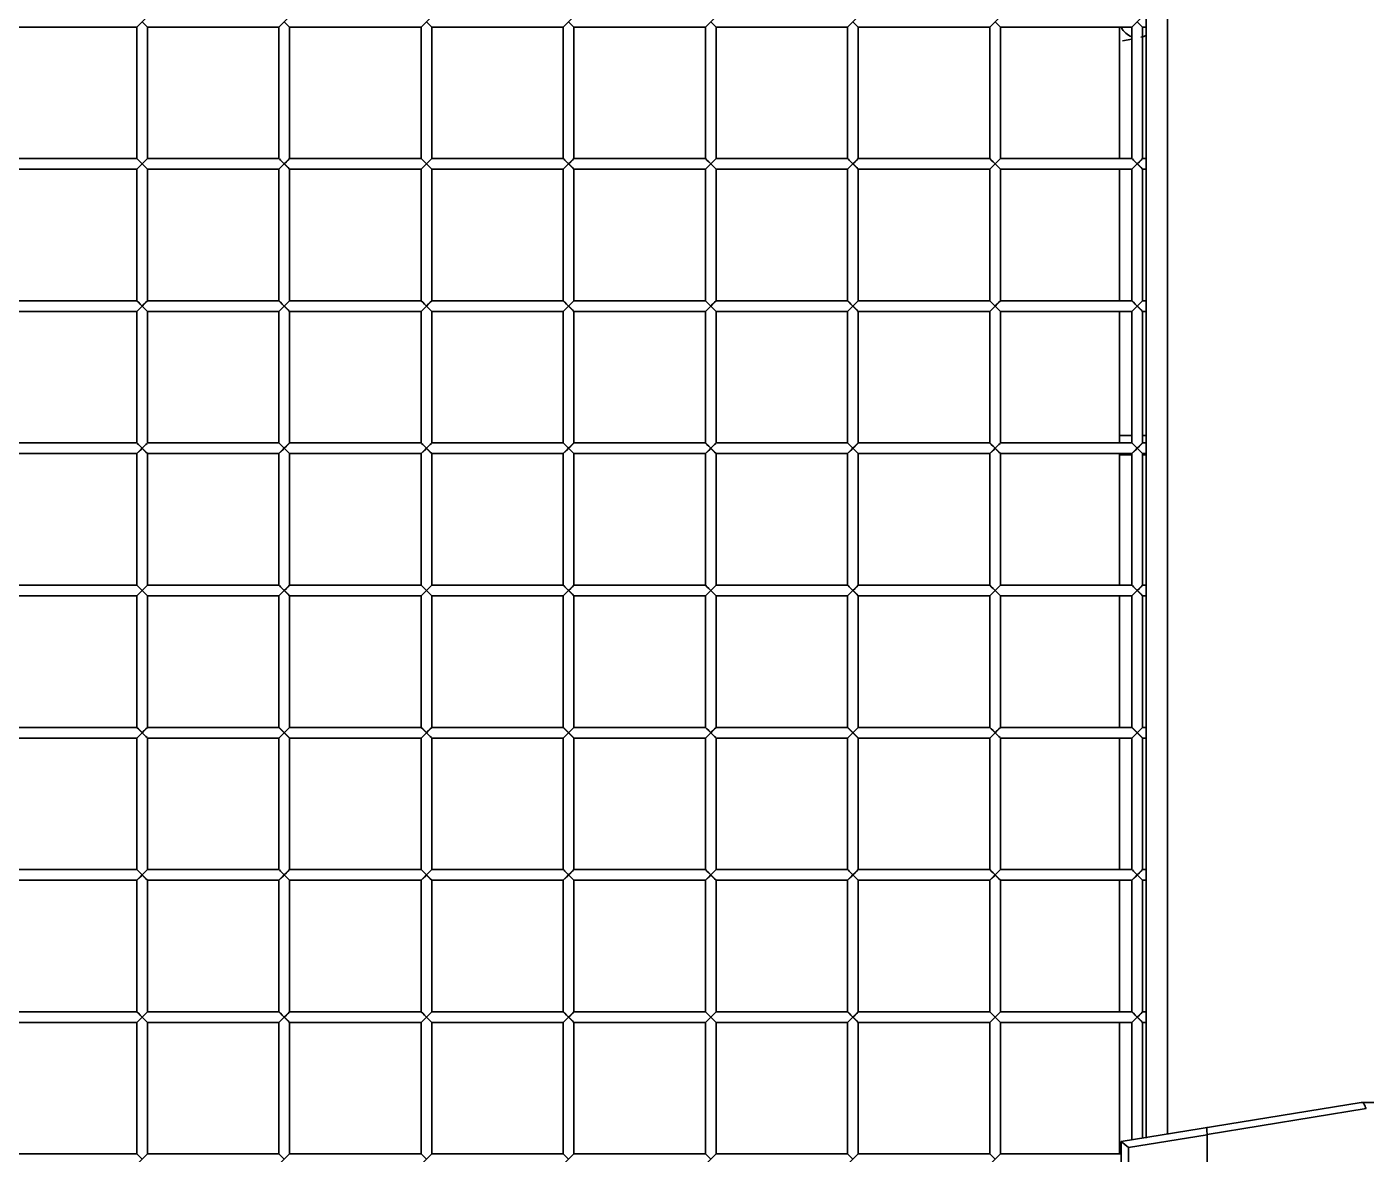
# Model space of a CAD drawing. Header units: millimetres. Extents: x 32496 to 166256, y 3504 to 23939.
# Drawn here: x 44975.2 to 45352.1, y 16835.8 to 17152.9 of the extents above; entities that cross this region are included whole.
import ezdxf

# ---------------------------------------------------------------- set-up
doc = ezdxf.new("R2010")
doc.units = ezdxf.units.MM
doc.layers.get('0').update_dxf_attribs({"lineweight": 35})

msp = doc.modelspace()

# ---------------------------------------------------------------- linework, layer by layer
at = {"linetype": 'Continuous'}
for p, q in [((45296.14, 16841.467), (45296.14, 17484.23)), ((45290.14, 17465.849), (45290.14, 16840.326)), ((45006.14, 17152.849), (45009.14, 17155.849)), ((45046.14, 17152.849), (45049.14, 17155.849)), ((45086.14, 17152.849), (45089.14, 17155.849)), ((45126.14, 17152.849), (45129.14, 17155.849)), ((45166.14, 17152.849), (45169.14, 17155.849)), ((45206.14, 17152.849), (45209.14, 17155.849)), ((45246.14, 17152.849), (45249.14, 17155.849)), ((45286.14, 17152.849), (45289.14, 17155.849)), ((44969.14, 17152.849), (45006.14, 17152.849)), ((45006.14, 17152.849), (45006.14, 17115.849)), ((45009.14, 17152.849), (45007.64, 17154.349)), ((45009.14, 17152.849), (45009.14, 17115.849)), ((45009.14, 17152.849), (45046.14, 17152.849)), ((45046.14, 17152.849), (45046.14, 17115.849)), ((45049.14, 17152.849), (45047.64, 17154.349)), ((45049.14, 17152.849), (45049.14, 17115.849)), ((45049.14, 17152.849), (45086.14, 17152.849)), ((45086.14, 17152.849), (45086.14, 17115.849)), ((45089.14, 17152.849), (45087.64, 17154.349)), ((45089.14, 17152.849), (45089.14, 17115.849)), ((45089.14, 17152.849), (45126.14, 17152.849)), ((45126.14, 17152.849), (45126.14, 17115.849)), ((45129.14, 17152.849), (45127.64, 17154.349)), ((45129.14, 17152.849), (45129.14, 17115.849)), ((45129.14, 17152.849), (45166.14, 17152.849)), ((45166.14, 17152.849), (45166.14, 17115.849)), ((45169.14, 17152.849), (45167.64, 17154.349)), ((45169.14, 17152.849), (45169.14, 17115.849)), ((45169.14, 17152.849), (45206.14, 17152.849)), ((45206.14, 17152.849), (45206.14, 17115.849)), ((45209.14, 17152.849), (45207.64, 17154.349)), ((45209.14, 17152.849), (45209.14, 17115.849)), ((45209.14, 17152.849), (45246.14, 17152.849)), ((45246.14, 17152.849), (45246.14, 17115.849)), ((45249.14, 17152.849), (45247.64, 17154.349)), ((45249.14, 17152.849), (45249.14, 17115.849)), ((45249.14, 17152.849), (45286.14, 17152.849)), ((45282.64, 17115.849), (45282.64, 17152.849)), ((45286.14, 17152.849), (45286.14, 17115.849)), ((45289.14, 17152.849), (45287.64, 17154.349)), ((45289.14, 17152.849), (45289.14, 17115.849)), ((45289.14, 17152.849), (45290.14, 17152.849)), ((45283.497, 17148.961), (45286.14, 17149.474)), ((44969.14, 17115.849), (45006.14, 17115.849)), ((45006.14, 17112.849), (45009.14, 17115.849)), ((45006.14, 17115.849), (45007.64, 17114.349)), ((45009.14, 17112.849), (45007.64, 17114.349)), ((45009.14, 17115.849), (45046.14, 17115.849)), ((45046.14, 17112.849), (45049.14, 17115.849)), ((45046.14, 17115.849), (45047.64, 17114.349)), ((45049.14, 17112.849), (45047.64, 17114.349)), ((45049.14, 17115.849), (45086.14, 17115.849)), ((45086.14, 17112.849), (45089.14, 17115.849)), ((45086.14, 17115.849), (45087.64, 17114.349)), ((45089.14, 17112.849), (45087.64, 17114.349)), ((45089.14, 17115.849), (45126.14, 17115.849)), ((45126.14, 17112.849), (45129.14, 17115.849)), ((45126.14, 17115.849), (45127.64, 17114.349)), ((45129.14, 17112.849), (45127.64, 17114.349)), ((45129.14, 17115.849), (45166.14, 17115.849)), ((45166.14, 17112.849), (45169.14, 17115.849)), ((45166.14, 17115.849), (45167.64, 17114.349)), ((45169.14, 17112.849), (45167.64, 17114.349)), ((45169.14, 17115.849), (45206.14, 17115.849)), ((45206.14, 17112.849), (45209.14, 17115.849)), ((45206.14, 17115.849), (45207.64, 17114.349)), ((45209.14, 17112.849), (45207.64, 17114.349)), ((45209.14, 17115.849), (45246.14, 17115.849)), ((45246.14, 17112.849), (45249.14, 17115.849)), ((45246.14, 17115.849), (45247.64, 17114.349)), ((45249.14, 17112.849), (45247.64, 17114.349)), ((45249.14, 17115.849), (45286.14, 17115.849)), ((45286.14, 17112.849), (45289.14, 17115.849)), ((45286.14, 17115.849), (45287.64, 17114.349)), ((45289.14, 17112.849), (45287.64, 17114.349)), ((45289.14, 17115.849), (45290.14, 17115.849)), ((44969.14, 17112.849), (45006.14, 17112.849)), ((45006.14, 17112.849), (45006.14, 17075.849)), ((45009.14, 17112.849), (45009.14, 17075.849)), ((45009.14, 17112.849), (45046.14, 17112.849)), ((45046.14, 17112.849), (45046.14, 17075.849)), ((45049.14, 17112.849), (45049.14, 17075.849)), ((45049.14, 17112.849), (45086.14, 17112.849)), ((45086.14, 17112.849), (45086.14, 17075.849)), ((45089.14, 17112.849), (45089.14, 17075.849)), ((45089.14, 17112.849), (45126.14, 17112.849)), ((45126.14, 17112.849), (45126.14, 17075.849)), ((45129.14, 17112.849), (45129.14, 17075.849)), ((45129.14, 17112.849), (45166.14, 17112.849)), ((45166.14, 17112.849), (45166.14, 17075.849)), ((45169.14, 17112.849), (45169.14, 17075.849)), ((45169.14, 17112.849), (45206.14, 17112.849)), ((45206.14, 17112.849), (45206.14, 17075.849)), ((45209.14, 17112.849), (45209.14, 17075.849)), ((45209.14, 17112.849), (45246.14, 17112.849)), ((45246.14, 17112.849), (45246.14, 17075.849)), ((45249.14, 17112.849), (45249.14, 17075.849)), ((45249.14, 17112.849), (45286.14, 17112.849)), ((45282.64, 17075.849), (45282.64, 17112.849)), ((45286.14, 17112.849), (45286.14, 17075.849)), ((45289.14, 17112.849), (45289.14, 17075.849)), ((45289.14, 17112.849), (45290.14, 17112.849)), ((44969.14, 17075.849), (45006.14, 17075.849)), ((44969.14, 17072.849), (45006.14, 17072.849)), ((45006.14, 17072.849), (45009.14, 17075.849)), ((45006.14, 17075.849), (45007.64, 17074.349)), ((45006.14, 17072.849), (45006.14, 17035.849)), ((45009.14, 17072.849), (45007.64, 17074.349)), ((45009.14, 17075.849), (45046.14, 17075.849)), ((45009.14, 17072.849), (45009.14, 17035.849)), ((45009.14, 17072.849), (45046.14, 17072.849)), ((45046.14, 17072.849), (45049.14, 17075.849)), ((45046.14, 17075.849), (45047.64, 17074.349)), ((45046.14, 17072.849), (45046.14, 17035.849)), ((45049.14, 17072.849), (45047.64, 17074.349)), ((45049.14, 17075.849), (45086.14, 17075.849)), ((45049.14, 17072.849), (45049.14, 17035.849)), ((45049.14, 17072.849), (45086.14, 17072.849)), ((45086.14, 17072.849), (45089.14, 17075.849)), ((45086.14, 17075.849), (45087.64, 17074.349)), ((45086.14, 17072.849), (45086.14, 17035.849)), ((45089.14, 17072.849), (45087.64, 17074.349)), ((45089.14, 17075.849), (45126.14, 17075.849)), ((45089.14, 17072.849), (45089.14, 17035.849)), ((45089.14, 17072.849), (45126.14, 17072.849)), ((45126.14, 17072.849), (45129.14, 17075.849)), ((45126.14, 17075.849), (45127.64, 17074.349)), ((45126.14, 17072.849), (45126.14, 17035.849)), ((45129.14, 17072.849), (45127.64, 17074.349)), ((45129.14, 17075.849), (45166.14, 17075.849)), ((45129.14, 17072.849), (45129.14, 17035.849)), ((45129.14, 17072.849), (45166.14, 17072.849)), ((45166.14, 17072.849), (45169.14, 17075.849)), ((45166.14, 17075.849), (45167.64, 17074.349)), ((45166.14, 17072.849), (45166.14, 17035.849)), ((45169.14, 17072.849), (45167.64, 17074.349)), ((45169.14, 17075.849), (45206.14, 17075.849)), ((45169.14, 17072.849), (45169.14, 17035.849)), ((45169.14, 17072.849), (45206.14, 17072.849)), ((45206.14, 17072.849), (45209.14, 17075.849)), ((45206.14, 17075.849), (45207.64, 17074.349)), ((45206.14, 17072.849), (45206.14, 17035.849)), ((45209.14, 17072.849), (45207.64, 17074.349)), ((45209.14, 17075.849), (45246.14, 17075.849)), ((45209.14, 17072.849), (45209.14, 17035.849)), ((45209.14, 17072.849), (45246.14, 17072.849)), ((45246.14, 17072.849), (45249.14, 17075.849)), ((45246.14, 17075.849), (45247.64, 17074.349)), ((45246.14, 17072.849), (45246.14, 17035.849)), ((45249.14, 17072.849), (45247.64, 17074.349)), ((45249.14, 17075.849), (45286.14, 17075.849)), ((45249.14, 17072.849), (45249.14, 17035.849)), ((45249.14, 17072.849), (45286.14, 17072.849)), ((45282.64, 17035.849), (45282.64, 17072.849)), ((45286.14, 17072.849), (45289.14, 17075.849)), ((45286.14, 17075.849), (45287.64, 17074.349)), ((45286.14, 17072.849), (45286.14, 17035.849)), ((45289.14, 17072.849), (45287.64, 17074.349)), ((45289.14, 17075.849), (45290.14, 17075.849)), ((45289.14, 17072.849), (45289.14, 17035.849)), ((45289.14, 17072.849), (45290.14, 17072.849)), ((44969.14, 17035.849), (45006.14, 17035.849)), ((45006.14, 17032.849), (45009.14, 17035.849)), ((45006.14, 17035.849), (45007.64, 17034.349)), ((45009.14, 17035.849), (45046.14, 17035.849)), ((45046.14, 17032.849), (45049.14, 17035.849)), ((45046.14, 17035.849), (45047.64, 17034.349)), ((45049.14, 17035.849), (45086.14, 17035.849)), ((45086.14, 17032.849), (45089.14, 17035.849)), ((45086.14, 17035.849), (45087.64, 17034.349)), ((45089.14, 17035.849), (45126.14, 17035.849)), ((45126.14, 17032.849), (45129.14, 17035.849)), ((45126.14, 17035.849), (45127.64, 17034.349)), ((45129.14, 17035.849), (45166.14, 17035.849)), ((45166.14, 17032.849), (45169.14, 17035.849)), ((45166.14, 17035.849), (45167.64, 17034.349)), ((45169.14, 17035.849), (45206.14, 17035.849)), ((45206.14, 17032.849), (45209.14, 17035.849)), ((45206.14, 17035.849), (45207.64, 17034.349)), ((45209.14, 17035.849), (45246.14, 17035.849)), ((45246.14, 17032.849), (45249.14, 17035.849)), ((45246.14, 17035.849), (45247.64, 17034.349)), ((45249.14, 17035.849), (45286.14, 17035.849)), ((45282.64, 17037.912), (45286.14, 17037.912)), ((45286.14, 17032.849), (45289.14, 17035.849)), ((45286.14, 17035.849), (45287.64, 17034.349)), ((45289.14, 17037.912), (45290.14, 17037.912)), ((45289.14, 17035.849), (45290.14, 17035.849)), ((44969.14, 17032.849), (45006.14, 17032.849)), ((45006.14, 17032.849), (45006.14, 16995.849)), ((45009.14, 17032.849), (45007.64, 17034.349)), ((45009.14, 17032.849), (45009.14, 16995.849)), ((45009.14, 17032.849), (45046.14, 17032.849)), ((45046.14, 17032.849), (45046.14, 16995.849)), ((45049.14, 17032.849), (45047.64, 17034.349)), ((45049.14, 17032.849), (45049.14, 16995.849)), ((45049.14, 17032.849), (45086.14, 17032.849)), ((45086.14, 17032.849), (45086.14, 16995.849)), ((45089.14, 17032.849), (45087.64, 17034.349)), ((45089.14, 17032.849), (45089.14, 16995.849)), ((45089.14, 17032.849), (45126.14, 17032.849)), ((45126.14, 17032.849), (45126.14, 16995.849)), ((45129.14, 17032.849), (45127.64, 17034.349)), ((45129.14, 17032.849), (45129.14, 16995.849)), ((45129.14, 17032.849), (45166.14, 17032.849)), ((45166.14, 17032.849), (45166.14, 16995.849)), ((45169.14, 17032.849), (45167.64, 17034.349)), ((45169.14, 17032.849), (45169.14, 16995.849)), ((45169.14, 17032.849), (45206.14, 17032.849)), ((45206.14, 17032.849), (45206.14, 16995.849)), ((45209.14, 17032.849), (45207.64, 17034.349)), ((45209.14, 17032.849), (45209.14, 16995.849)), ((45209.14, 17032.849), (45246.14, 17032.849)), ((45246.14, 17032.849), (45246.14, 16995.849)), ((45249.14, 17032.849), (45247.64, 17034.349)), ((45249.14, 17032.849), (45249.14, 16995.849)), ((45249.14, 17032.849), (45286.14, 17032.849)), ((45282.64, 16995.849), (45282.64, 17032.849)), ((45286.14, 17032.474), (45282.64, 17032.474)), ((45286.14, 17032.849), (45286.14, 16995.849)), ((45289.14, 17032.849), (45287.64, 17034.349)), ((45289.14, 17032.849), (45289.14, 16995.849)), ((45289.14, 17032.849), (45290.14, 17032.849)), ((45290.14, 17032.474), (45289.14, 17032.474)), ((44969.14, 16995.849), (45006.14, 16995.849)), ((45006.14, 16992.849), (45009.14, 16995.849)), ((45006.14, 16995.849), (45007.64, 16994.349)), ((45009.14, 16992.849), (45007.64, 16994.349)), ((45009.14, 16995.849), (45046.14, 16995.849)), ((45046.14, 16992.849), (45049.14, 16995.849)), ((45046.14, 16995.849), (45047.64, 16994.349)), ((45049.14, 16992.849), (45047.64, 16994.349)), ((45049.14, 16995.849), (45086.14, 16995.849)), ((45086.14, 16992.849), (45089.14, 16995.849)), ((45086.14, 16995.849), (45087.64, 16994.349)), ((45089.14, 16992.849), (45087.64, 16994.349)), ((45089.14, 16995.849), (45126.14, 16995.849)), ((45126.14, 16992.849), (45129.14, 16995.849)), ((45126.14, 16995.849), (45127.64, 16994.349)), ((45129.14, 16992.849), (45127.64, 16994.349)), ((45129.14, 16995.849), (45166.14, 16995.849)), ((45166.14, 16992.849), (45169.14, 16995.849)), ((45166.14, 16995.849), (45167.64, 16994.349)), ((45169.14, 16992.849), (45167.64, 16994.349)), ((45169.14, 16995.849), (45206.14, 16995.849)), ((45206.14, 16992.849), (45209.14, 16995.849)), ((45206.14, 16995.849), (45207.64, 16994.349)), ((45209.14, 16992.849), (45207.64, 16994.349)), ((45209.14, 16995.849), (45246.14, 16995.849)), ((45246.14, 16992.849), (45249.14, 16995.849)), ((45246.14, 16995.849), (45247.64, 16994.349)), ((45249.14, 16992.849), (45247.64, 16994.349)), ((45249.14, 16995.849), (45286.14, 16995.849)), ((45286.14, 16992.849), (45289.14, 16995.849)), ((45286.14, 16995.849), (45287.64, 16994.349)), ((45289.14, 16992.849), (45287.64, 16994.349)), ((45289.14, 16995.849), (45290.14, 16995.849)), ((44969.14, 16992.849), (45006.14, 16992.849)), ((45006.14, 16992.849), (45006.14, 16955.849)), ((45009.14, 16992.849), (45009.14, 16955.849)), ((45009.14, 16992.849), (45046.14, 16992.849)), ((45046.14, 16992.849), (45046.14, 16955.849)), ((45049.14, 16992.849), (45049.14, 16955.849)), ((45049.14, 16992.849), (45086.14, 16992.849)), ((45086.14, 16992.849), (45086.14, 16955.849)), ((45089.14, 16992.849), (45089.14, 16955.849)), ((45089.14, 16992.849), (45126.14, 16992.849)), ((45126.14, 16992.849), (45126.14, 16955.849)), ((45129.14, 16992.849), (45129.14, 16955.849)), ((45129.14, 16992.849), (45166.14, 16992.849)), ((45166.14, 16992.849), (45166.14, 16955.849)), ((45169.14, 16992.849), (45169.14, 16955.849)), ((45169.14, 16992.849), (45206.14, 16992.849)), ((45206.14, 16992.849), (45206.14, 16955.849)), ((45209.14, 16992.849), (45209.14, 16955.849)), ((45209.14, 16992.849), (45246.14, 16992.849)), ((45246.14, 16992.849), (45246.14, 16955.849)), ((45249.14, 16992.849), (45249.14, 16955.849)), ((45249.14, 16992.849), (45286.14, 16992.849)), ((45282.64, 16955.849), (45282.64, 16992.849)), ((45286.14, 16992.849), (45286.14, 16955.849)), ((45289.14, 16992.849), (45289.14, 16955.849)), ((45289.14, 16992.849), (45290.14, 16992.849)), ((44969.14, 16955.849), (45006.14, 16955.849)), ((44969.14, 16952.849), (45006.14, 16952.849)), ((45006.14, 16952.849), (45009.14, 16955.849)), ((45006.14, 16955.849), (45007.64, 16954.349)), ((45006.14, 16952.849), (45006.14, 16915.849)), ((45009.14, 16952.849), (45007.64, 16954.349)), ((45009.14, 16955.849), (45046.14, 16955.849)), ((45009.14, 16952.849), (45009.14, 16915.849)), ((45009.14, 16952.849), (45046.14, 16952.849)), ((45046.14, 16952.849), (45049.14, 16955.849)), ((45046.14, 16955.849), (45047.64, 16954.349)), ((45046.14, 16952.849), (45046.14, 16915.849)), ((45049.14, 16952.849), (45047.64, 16954.349)), ((45049.14, 16955.849), (45086.14, 16955.849)), ((45049.14, 16952.849), (45049.14, 16915.849)), ((45049.14, 16952.849), (45086.14, 16952.849)), ((45086.14, 16952.849), (45089.14, 16955.849)), ((45086.14, 16955.849), (45087.64, 16954.349)), ((45086.14, 16952.849), (45086.14, 16915.849)), ((45089.14, 16952.849), (45087.64, 16954.349)), ((45089.14, 16955.849), (45126.14, 16955.849)), ((45089.14, 16952.849), (45089.14, 16915.849)), ((45089.14, 16952.849), (45126.14, 16952.849)), ((45126.14, 16952.849), (45129.14, 16955.849)), ((45126.14, 16955.849), (45127.64, 16954.349)), ((45126.14, 16952.849), (45126.14, 16915.849)), ((45129.14, 16952.849), (45127.64, 16954.349)), ((45129.14, 16955.849), (45166.14, 16955.849)), ((45129.14, 16952.849), (45129.14, 16915.849)), ((45129.14, 16952.849), (45166.14, 16952.849)), ((45166.14, 16952.849), (45169.14, 16955.849)), ((45166.14, 16955.849), (45167.64, 16954.349)), ((45166.14, 16952.849), (45166.14, 16915.849)), ((45169.14, 16952.849), (45167.64, 16954.349)), ((45169.14, 16955.849), (45206.14, 16955.849)), ((45169.14, 16952.849), (45169.14, 16915.849)), ((45169.14, 16952.849), (45206.14, 16952.849)), ((45206.14, 16952.849), (45209.14, 16955.849)), ((45206.14, 16955.849), (45207.64, 16954.349)), ((45206.14, 16952.849), (45206.14, 16915.849)), ((45209.14, 16952.849), (45207.64, 16954.349)), ((45209.14, 16955.849), (45246.14, 16955.849)), ((45209.14, 16952.849), (45209.14, 16915.849)), ((45209.14, 16952.849), (45246.14, 16952.849)), ((45246.14, 16952.849), (45249.14, 16955.849)), ((45246.14, 16955.849), (45247.64, 16954.349)), ((45246.14, 16952.849), (45246.14, 16915.849)), ((45249.14, 16952.849), (45247.64, 16954.349)), ((45249.14, 16955.849), (45286.14, 16955.849)), ((45249.14, 16952.849), (45249.14, 16915.849)), ((45249.14, 16952.849), (45286.14, 16952.849)), ((45282.64, 16915.849), (45282.64, 16952.849)), ((45286.14, 16952.849), (45289.14, 16955.849)), ((45286.14, 16955.849), (45287.64, 16954.349)), ((45286.14, 16952.849), (45286.14, 16915.849)), ((45289.14, 16952.849), (45287.64, 16954.349)), ((45289.14, 16955.849), (45290.14, 16955.849)), ((45289.14, 16952.849), (45289.14, 16915.849)), ((45289.14, 16952.849), (45290.14, 16952.849)), ((44969.14, 16915.849), (45006.14, 16915.849)), ((45006.14, 16912.849), (45009.14, 16915.849)), ((45006.14, 16915.849), (45007.64, 16914.349)), ((45009.14, 16915.849), (45046.14, 16915.849)), ((45046.14, 16912.849), (45049.14, 16915.849)), ((45046.14, 16915.849), (45047.64, 16914.349)), ((45049.14, 16915.849), (45086.14, 16915.849)), ((45086.14, 16912.849), (45089.14, 16915.849)), ((45086.14, 16915.849), (45087.64, 16914.349)), ((45089.14, 16915.849), (45126.14, 16915.849)), ((45126.14, 16912.849), (45129.14, 16915.849)), ((45126.14, 16915.849), (45127.64, 16914.349)), ((45129.14, 16915.849), (45166.14, 16915.849)), ((45166.14, 16912.849), (45169.14, 16915.849)), ((45166.14, 16915.849), (45167.64, 16914.349)), ((45169.14, 16915.849), (45206.14, 16915.849)), ((45206.14, 16912.849), (45209.14, 16915.849)), ((45206.14, 16915.849), (45207.64, 16914.349)), ((45209.14, 16915.849), (45246.14, 16915.849)), ((45246.14, 16912.849), (45249.14, 16915.849)), ((45246.14, 16915.849), (45247.64, 16914.349)), ((45249.14, 16915.849), (45286.14, 16915.849)), ((45286.14, 16912.849), (45289.14, 16915.849)), ((45286.14, 16915.849), (45287.64, 16914.349)), ((45289.14, 16915.849), (45290.14, 16915.849)), ((44969.14, 16912.849), (45006.14, 16912.849)), ((45006.14, 16912.849), (45006.14, 16875.849)), ((45009.14, 16912.849), (45007.64, 16914.349)), ((45009.14, 16912.849), (45009.14, 16875.849)), ((45009.14, 16912.849), (45046.14, 16912.849)), ((45046.14, 16912.849), (45046.14, 16875.849)), ((45049.14, 16912.849), (45047.64, 16914.349)), ((45049.14, 16912.849), (45049.14, 16875.849)), ((45049.14, 16912.849), (45086.14, 16912.849)), ((45086.14, 16912.849), (45086.14, 16875.849)), ((45089.14, 16912.849), (45087.64, 16914.349)), ((45089.14, 16912.849), (45089.14, 16875.849)), ((45089.14, 16912.849), (45126.14, 16912.849)), ((45126.14, 16912.849), (45126.14, 16875.849)), ((45129.14, 16912.849), (45127.64, 16914.349)), ((45129.14, 16912.849), (45129.14, 16875.849)), ((45129.14, 16912.849), (45166.14, 16912.849)), ((45166.14, 16912.849), (45166.14, 16875.849)), ((45169.14, 16912.849), (45167.64, 16914.349)), ((45169.14, 16912.849), (45169.14, 16875.849)), ((45169.14, 16912.849), (45206.14, 16912.849)), ((45206.14, 16912.849), (45206.14, 16875.849)), ((45209.14, 16912.849), (45207.64, 16914.349)), ((45209.14, 16912.849), (45209.14, 16875.849)), ((45209.14, 16912.849), (45246.14, 16912.849)), ((45246.14, 16912.849), (45246.14, 16875.849)), ((45249.14, 16912.849), (45247.64, 16914.349)), ((45249.14, 16912.849), (45249.14, 16875.849)), ((45249.14, 16912.849), (45286.14, 16912.849)), ((45282.64, 16875.849), (45282.64, 16912.849)), ((45286.14, 16912.849), (45286.14, 16875.849)), ((45289.14, 16912.849), (45287.64, 16914.349)), ((45289.14, 16912.849), (45289.14, 16875.849)), ((45289.14, 16912.849), (45290.14, 16912.849)), ((44969.14, 16875.849), (45006.14, 16875.849)), ((45006.14, 16872.849), (45009.14, 16875.849)), ((45006.14, 16875.849), (45007.64, 16874.349)), ((45009.14, 16872.849), (45007.64, 16874.349)), ((45009.14, 16875.849), (45046.14, 16875.849)), ((45046.14, 16872.849), (45049.14, 16875.849)), ((45046.14, 16875.849), (45047.64, 16874.349)), ((45049.14, 16872.849), (45047.64, 16874.349)), ((45049.14, 16875.849), (45086.14, 16875.849)), ((45086.14, 16872.849), (45089.14, 16875.849)), ((45086.14, 16875.849), (45087.64, 16874.349)), ((45089.14, 16872.849), (45087.64, 16874.349)), ((45089.14, 16875.849), (45126.14, 16875.849)), ((45126.14, 16872.849), (45129.14, 16875.849)), ((45126.14, 16875.849), (45127.64, 16874.349)), ((45129.14, 16872.849), (45127.64, 16874.349)), ((45129.14, 16875.849), (45166.14, 16875.849)), ((45166.14, 16872.849), (45169.14, 16875.849)), ((45166.14, 16875.849), (45167.64, 16874.349)), ((45169.14, 16872.849), (45167.64, 16874.349)), ((45169.14, 16875.849), (45206.14, 16875.849)), ((45206.14, 16872.849), (45209.14, 16875.849)), ((45206.14, 16875.849), (45207.64, 16874.349)), ((45209.14, 16872.849), (45207.64, 16874.349)), ((45209.14, 16875.849), (45246.14, 16875.849)), ((45246.14, 16872.849), (45249.14, 16875.849)), ((45246.14, 16875.849), (45247.64, 16874.349)), ((45249.14, 16872.849), (45247.64, 16874.349)), ((45249.14, 16875.849), (45286.14, 16875.849)), ((45286.14, 16872.849), (45289.14, 16875.849)), ((45286.14, 16875.849), (45287.64, 16874.349)), ((45289.14, 16872.849), (45287.64, 16874.349)), ((45289.14, 16875.849), (45290.14, 16875.849)), ((44969.14, 16872.849), (45006.14, 16872.849)), ((45006.14, 16872.849), (45006.14, 16835.849)), ((45009.14, 16872.849), (45009.14, 16835.849)), ((45009.14, 16872.849), (45046.14, 16872.849)), ((45046.14, 16872.849), (45046.14, 16835.849)), ((45049.14, 16872.849), (45049.14, 16835.849)), ((45049.14, 16872.849), (45086.14, 16872.849)), ((45086.14, 16872.849), (45086.14, 16835.849)), ((45089.14, 16872.849), (45089.14, 16835.849)), ((45089.14, 16872.849), (45126.14, 16872.849)), ((45126.14, 16872.849), (45126.14, 16835.849)), ((45129.14, 16872.849), (45129.14, 16835.849)), ((45129.14, 16872.849), (45166.14, 16872.849)), ((45166.14, 16872.849), (45166.14, 16835.849)), ((45169.14, 16872.849), (45169.14, 16835.849)), ((45169.14, 16872.849), (45206.14, 16872.849)), ((45206.14, 16872.849), (45206.14, 16835.849)), ((45209.14, 16872.849), (45209.14, 16835.849)), ((45209.14, 16872.849), (45246.14, 16872.849)), ((45246.14, 16872.849), (45246.14, 16835.849)), ((45249.14, 16872.849), (45249.14, 16835.849)), ((45249.14, 16872.849), (45286.14, 16872.849)), ((45282.64, 16835.849), (45282.64, 16872.849)), ((45286.14, 16872.849), (45286.14, 16839.838)), ((45289.14, 16872.849), (45289.14, 16840.326)), ((45289.14, 16872.849), (45290.14, 16872.849)), ((45283.14, 16839.349), (45350.64, 16850.349)), ((45352.058, 16848.631), (45307.334, 16841.343)), ((45350.64, 16850.349), (45404.14, 16850.349)), ((45283.14, 16839.349), (45283.14, 16786.349)), ((45283.14, 16839.349), (45285.14, 16837.648)), ((45307.34, 16841.266), (45285.14, 16837.648)), ((45307.34, 16841.266), (45307.34, 16784.431)), ((44969.14, 16835.849), (45006.14, 16835.849)), ((45006.14, 16832.849), (45009.14, 16835.849)), ((45006.14, 16835.849), (45007.64, 16834.349)), ((45009.14, 16835.849), (45046.14, 16835.849)), ((45046.14, 16832.849), (45049.14, 16835.849)), ((45046.14, 16835.849), (45047.64, 16834.349)), ((45049.14, 16835.849), (45086.14, 16835.849)), ((45086.14, 16832.849), (45089.14, 16835.849)), ((45086.14, 16835.849), (45087.64, 16834.349)), ((45089.14, 16835.849), (45126.14, 16835.849)), ((45126.14, 16832.849), (45129.14, 16835.849)), ((45126.14, 16835.849), (45127.64, 16834.349)), ((45129.14, 16835.849), (45166.14, 16835.849)), ((45166.14, 16832.849), (45169.14, 16835.849)), ((45166.14, 16835.849), (45167.64, 16834.349)), ((45169.14, 16835.849), (45206.14, 16835.849)), ((45206.14, 16832.849), (45209.14, 16835.849)), ((45206.14, 16835.849), (45207.64, 16834.349)), ((45209.14, 16835.849), (45246.14, 16835.849)), ((45246.14, 16832.849), (45249.14, 16835.849)), ((45246.14, 16835.849), (45247.64, 16834.349)), ((45249.14, 16835.849), (45283.14, 16835.849)), ((45285.14, 16788.049), (45285.14, 16837.648))]:
    msp.add_line(p, q, dxfattribs=at)
for points in [[(45006.255, 17115.733), (45006.57, 17115.418), (45007.06, 17114.929), (45008.229, 17113.759)], [(45007.64, 17114.349), (45007.049, 17113.758), (45006.579, 17113.288)], [(45007.64, 17114.349), (45008.227, 17114.936), (45008.702, 17115.411), (45009.025, 17115.734)], [(45046.255, 17115.733), (45046.57, 17115.418), (45047.06, 17114.929), (45048.229, 17113.759)], [(45047.64, 17114.349), (45047.049, 17113.758), (45046.579, 17113.288)], [(45047.64, 17114.349), (45048.227, 17114.936), (45048.702, 17115.411), (45049.025, 17115.734)], [(45086.255, 17115.733), (45086.57, 17115.418), (45087.06, 17114.929), (45088.229, 17113.759)], [(45087.64, 17114.349), (45087.049, 17113.758), (45086.579, 17113.288)], [(45087.64, 17114.349), (45088.227, 17114.936), (45088.702, 17115.411), (45089.025, 17115.734)], [(45126.255, 17115.733), (45126.57, 17115.418), (45127.06, 17114.929), (45128.229, 17113.759)], [(45127.64, 17114.349), (45127.049, 17113.758), (45126.579, 17113.288)], [(45127.64, 17114.349), (45128.227, 17114.936), (45128.702, 17115.411), (45129.025, 17115.734)], [(45166.255, 17115.733), (45166.57, 17115.418), (45167.06, 17114.929), (45168.229, 17113.759)], [(45167.64, 17114.349), (45167.049, 17113.758), (45166.579, 17113.288)], [(45167.64, 17114.349), (45168.227, 17114.936), (45168.702, 17115.411), (45169.025, 17115.734)], [(45206.255, 17115.733), (45206.57, 17115.418), (45207.06, 17114.929), (45208.229, 17113.759)], [(45207.64, 17114.349), (45207.049, 17113.758), (45206.579, 17113.288)], [(45207.64, 17114.349), (45208.227, 17114.936), (45208.702, 17115.411), (45209.025, 17115.734)], [(45246.255, 17115.733), (45246.57, 17115.418), (45247.06, 17114.929), (45248.229, 17113.759)], [(45247.64, 17114.349), (45247.049, 17113.758), (45246.579, 17113.288)], [(45247.64, 17114.349), (45248.227, 17114.936), (45248.702, 17115.411), (45249.025, 17115.734)], [(45286.255, 17115.733), (45286.57, 17115.418), (45287.06, 17114.928), (45288.229, 17113.759)], [(45287.64, 17114.349), (45287.049, 17113.758), (45286.579, 17113.288)], [(45287.64, 17114.349), (45288.227, 17114.936), (45288.702, 17115.411), (45289.025, 17115.734)], [(45009.024, 17112.965), (45008.701, 17113.287), (45008.229, 17113.759)], [(45049.024, 17112.965), (45048.701, 17113.287), (45048.229, 17113.759)], [(45089.024, 17112.965), (45088.701, 17113.287), (45088.229, 17113.759)], [(45129.024, 17112.965), (45128.701, 17113.287), (45128.229, 17113.759)], [(45169.024, 17112.965), (45168.701, 17113.287), (45168.229, 17113.759)], [(45209.024, 17112.965), (45208.701, 17113.287), (45208.229, 17113.759)], [(45249.024, 17112.965), (45248.701, 17113.287), (45248.229, 17113.759)], [(45289.024, 17112.965), (45288.701, 17113.287), (45288.229, 17113.759)], [(45006.255, 17075.733), (45006.57, 17075.418), (45007.06, 17074.929), (45008.229, 17073.759)], [(45007.64, 17074.349), (45007.049, 17073.758), (45006.579, 17073.288)], [(45007.64, 17074.349), (45008.227, 17074.936), (45008.702, 17075.411), (45009.025, 17075.734)], [(45009.024, 17072.965), (45008.701, 17073.287), (45008.229, 17073.759)], [(45046.255, 17075.733), (45046.57, 17075.418), (45047.06, 17074.929), (45048.229, 17073.759)], [(45047.64, 17074.349), (45047.049, 17073.758), (45046.579, 17073.288)], [(45047.64, 17074.349), (45048.227, 17074.936), (45048.702, 17075.411), (45049.025, 17075.734)], [(45049.024, 17072.965), (45048.701, 17073.287), (45048.229, 17073.759)], [(45086.255, 17075.733), (45086.57, 17075.418), (45087.06, 17074.929), (45088.229, 17073.759)], [(45087.64, 17074.349), (45087.049, 17073.758), (45086.579, 17073.288)], [(45087.64, 17074.349), (45088.227, 17074.936), (45088.702, 17075.411), (45089.025, 17075.734)], [(45089.024, 17072.965), (45088.701, 17073.287), (45088.229, 17073.759)], [(45126.255, 17075.733), (45126.57, 17075.418), (45127.06, 17074.929), (45128.229, 17073.759)], [(45127.64, 17074.349), (45127.049, 17073.758), (45126.579, 17073.288)], [(45127.64, 17074.349), (45128.227, 17074.936), (45128.702, 17075.411), (45129.025, 17075.734)], [(45129.024, 17072.965), (45128.701, 17073.287), (45128.229, 17073.759)], [(45166.255, 17075.733), (45166.57, 17075.418), (45167.06, 17074.929), (45168.229, 17073.759)], [(45167.64, 17074.349), (45167.049, 17073.758), (45166.579, 17073.288)], [(45167.64, 17074.349), (45168.227, 17074.936), (45168.702, 17075.411), (45169.025, 17075.734)], [(45169.024, 17072.965), (45168.701, 17073.287), (45168.229, 17073.759)], [(45206.255, 17075.733), (45206.57, 17075.418), (45207.06, 17074.929), (45208.229, 17073.759)], [(45207.64, 17074.349), (45207.049, 17073.758), (45206.579, 17073.288)], [(45207.64, 17074.349), (45208.227, 17074.936), (45208.702, 17075.411), (45209.025, 17075.734)], [(45209.024, 17072.965), (45208.701, 17073.287), (45208.229, 17073.759)], [(45246.255, 17075.733), (45246.57, 17075.418), (45247.06, 17074.929), (45248.229, 17073.759)], [(45247.64, 17074.349), (45247.049, 17073.758), (45246.579, 17073.288)], [(45247.64, 17074.349), (45248.227, 17074.936), (45248.702, 17075.411), (45249.025, 17075.734)], [(45249.024, 17072.965), (45248.701, 17073.287), (45248.229, 17073.759)], [(45286.255, 17075.733), (45286.57, 17075.418), (45287.06, 17074.928), (45288.229, 17073.759)], [(45287.64, 17074.349), (45287.049, 17073.758), (45286.579, 17073.288)], [(45287.64, 17074.349), (45288.227, 17074.936), (45288.702, 17075.411), (45289.025, 17075.734)], [(45289.024, 17072.965), (45288.701, 17073.287), (45288.229, 17073.759)], [(45006.255, 17035.733), (45006.57, 17035.418), (45007.06, 17034.929), (45008.229, 17033.759)], [(45007.64, 17034.349), (45008.227, 17034.936), (45008.702, 17035.411), (45009.025, 17035.734)], [(45046.255, 17035.733), (45046.57, 17035.418), (45047.06, 17034.929), (45048.229, 17033.759)], [(45047.64, 17034.349), (45048.227, 17034.936), (45048.702, 17035.411), (45049.025, 17035.734)], [(45086.255, 17035.733), (45086.57, 17035.418), (45087.06, 17034.929), (45088.229, 17033.759)], [(45087.64, 17034.349), (45088.227, 17034.936), (45088.702, 17035.411), (45089.025, 17035.734)], [(45126.255, 17035.733), (45126.57, 17035.418), (45127.06, 17034.929), (45128.229, 17033.759)], [(45127.64, 17034.349), (45128.227, 17034.936), (45128.702, 17035.411), (45129.025, 17035.734)], [(45166.255, 17035.733), (45166.57, 17035.418), (45167.06, 17034.929), (45168.229, 17033.759)], [(45167.64, 17034.349), (45168.227, 17034.936), (45168.702, 17035.411), (45169.025, 17035.734)], [(45206.255, 17035.733), (45206.57, 17035.418), (45207.06, 17034.929), (45208.229, 17033.759)], [(45207.64, 17034.349), (45208.227, 17034.936), (45208.702, 17035.411), (45209.025, 17035.734)], [(45246.255, 17035.733), (45246.57, 17035.418), (45247.06, 17034.929), (45248.229, 17033.759)], [(45247.64, 17034.349), (45248.227, 17034.936), (45248.702, 17035.411), (45249.025, 17035.734)], [(45286.255, 17035.733), (45286.57, 17035.418), (45287.06, 17034.928), (45288.229, 17033.759)], [(45287.64, 17034.349), (45288.227, 17034.936), (45288.702, 17035.411), (45289.025, 17035.734)], [(45007.64, 17034.349), (45007.049, 17033.758), (45006.579, 17033.288)], [(45009.024, 17032.965), (45008.701, 17033.287), (45008.229, 17033.759)], [(45047.64, 17034.349), (45047.049, 17033.758), (45046.579, 17033.288)], [(45049.024, 17032.965), (45048.701, 17033.287), (45048.229, 17033.759)], [(45087.64, 17034.349), (45087.049, 17033.758), (45086.579, 17033.288)], [(45089.024, 17032.965), (45088.701, 17033.287), (45088.229, 17033.759)], [(45127.64, 17034.349), (45127.049, 17033.758), (45126.579, 17033.288)], [(45129.024, 17032.965), (45128.701, 17033.287), (45128.229, 17033.759)], [(45167.64, 17034.349), (45167.049, 17033.758), (45166.579, 17033.288)], [(45169.024, 17032.965), (45168.701, 17033.287), (45168.229, 17033.759)], [(45207.64, 17034.349), (45207.049, 17033.758), (45206.579, 17033.288)], [(45209.024, 17032.965), (45208.701, 17033.287), (45208.229, 17033.759)], [(45247.64, 17034.349), (45247.049, 17033.758), (45246.579, 17033.288)], [(45249.024, 17032.965), (45248.701, 17033.287), (45248.229, 17033.759)], [(45287.64, 17034.349), (45287.049, 17033.758), (45286.579, 17033.288)], [(45289.024, 17032.965), (45288.701, 17033.287), (45288.229, 17033.759)], [(45006.255, 16995.733), (45006.57, 16995.418), (45007.06, 16994.929), (45008.229, 16993.759)], [(45007.64, 16994.349), (45007.049, 16993.758), (45006.579, 16993.288)], [(45007.64, 16994.349), (45008.227, 16994.936), (45008.702, 16995.411), (45009.025, 16995.734)], [(45009.024, 16992.965), (45008.701, 16993.287), (45008.229, 16993.759)], [(45046.255, 16995.733), (45046.57, 16995.418), (45047.06, 16994.929), (45048.229, 16993.759)], [(45047.64, 16994.349), (45047.049, 16993.758), (45046.579, 16993.288)], [(45047.64, 16994.349), (45048.227, 16994.936), (45048.702, 16995.411), (45049.025, 16995.734)], [(45049.024, 16992.965), (45048.701, 16993.287), (45048.229, 16993.759)], [(45086.255, 16995.733), (45086.57, 16995.418), (45087.06, 16994.929), (45088.229, 16993.759)], [(45087.64, 16994.349), (45087.049, 16993.758), (45086.579, 16993.288)], [(45087.64, 16994.349), (45088.227, 16994.936), (45088.702, 16995.411), (45089.025, 16995.734)], [(45089.024, 16992.965), (45088.701, 16993.287), (45088.229, 16993.759)], [(45126.255, 16995.733), (45126.57, 16995.418), (45127.06, 16994.929), (45128.229, 16993.759)], [(45127.64, 16994.349), (45127.049, 16993.758), (45126.579, 16993.288)], [(45127.64, 16994.349), (45128.227, 16994.936), (45128.702, 16995.411), (45129.025, 16995.734)], [(45129.024, 16992.965), (45128.701, 16993.287), (45128.229, 16993.759)], [(45166.255, 16995.733), (45166.57, 16995.418), (45167.06, 16994.929), (45168.229, 16993.759)], [(45167.64, 16994.349), (45167.049, 16993.758), (45166.579, 16993.288)], [(45167.64, 16994.349), (45168.227, 16994.936), (45168.702, 16995.411), (45169.025, 16995.734)], [(45169.024, 16992.965), (45168.701, 16993.287), (45168.229, 16993.759)], [(45206.255, 16995.733), (45206.57, 16995.418), (45207.06, 16994.929), (45208.229, 16993.759)], [(45207.64, 16994.349), (45207.049, 16993.758), (45206.579, 16993.288)], [(45207.64, 16994.349), (45208.227, 16994.936), (45208.702, 16995.411), (45209.025, 16995.734)], [(45209.024, 16992.965), (45208.701, 16993.287), (45208.229, 16993.759)], [(45246.255, 16995.733), (45246.57, 16995.418), (45247.06, 16994.929), (45248.229, 16993.759)], [(45247.64, 16994.349), (45247.049, 16993.758), (45246.579, 16993.288)], [(45247.64, 16994.349), (45248.227, 16994.936), (45248.702, 16995.411), (45249.025, 16995.734)], [(45249.024, 16992.965), (45248.701, 16993.287), (45248.229, 16993.759)], [(45286.255, 16995.733), (45286.57, 16995.418), (45287.06, 16994.928), (45288.229, 16993.759)], [(45287.64, 16994.349), (45287.049, 16993.758), (45286.579, 16993.288)], [(45287.64, 16994.349), (45288.227, 16994.936), (45288.702, 16995.411), (45289.025, 16995.734)], [(45289.024, 16992.965), (45288.701, 16993.287), (45288.229, 16993.759)], [(45006.255, 16955.733), (45006.57, 16955.418), (45007.06, 16954.929), (45008.229, 16953.759)], [(45007.64, 16954.349), (45007.049, 16953.758), (45006.579, 16953.288)], [(45007.64, 16954.349), (45008.227, 16954.936), (45008.702, 16955.411), (45009.025, 16955.734)], [(45009.024, 16952.965), (45008.701, 16953.287), (45008.229, 16953.759)], [(45046.255, 16955.733), (45046.57, 16955.418), (45047.06, 16954.929), (45048.229, 16953.759)], [(45047.64, 16954.349), (45047.049, 16953.758), (45046.579, 16953.288)], [(45047.64, 16954.349), (45048.227, 16954.936), (45048.702, 16955.411), (45049.025, 16955.734)], [(45049.024, 16952.965), (45048.701, 16953.287), (45048.229, 16953.759)], [(45086.255, 16955.733), (45086.57, 16955.418), (45087.06, 16954.929), (45088.229, 16953.759)], [(45087.64, 16954.349), (45087.049, 16953.758), (45086.579, 16953.288)], [(45087.64, 16954.349), (45088.227, 16954.936), (45088.702, 16955.411), (45089.025, 16955.734)], [(45089.024, 16952.965), (45088.701, 16953.287), (45088.229, 16953.759)], [(45126.255, 16955.733), (45126.57, 16955.418), (45127.06, 16954.929), (45128.229, 16953.759)], [(45127.64, 16954.349), (45127.049, 16953.758), (45126.579, 16953.288)], [(45127.64, 16954.349), (45128.227, 16954.936), (45128.702, 16955.411), (45129.025, 16955.734)], [(45129.024, 16952.965), (45128.701, 16953.287), (45128.229, 16953.759)], [(45166.255, 16955.733), (45166.57, 16955.418), (45167.06, 16954.929), (45168.229, 16953.759)], [(45167.64, 16954.349), (45167.049, 16953.758), (45166.579, 16953.288)], [(45167.64, 16954.349), (45168.227, 16954.936), (45168.702, 16955.411), (45169.025, 16955.734)], [(45169.024, 16952.965), (45168.701, 16953.287), (45168.229, 16953.759)], [(45206.255, 16955.733), (45206.57, 16955.418), (45207.06, 16954.929), (45208.229, 16953.759)], [(45207.64, 16954.349), (45207.049, 16953.758), (45206.579, 16953.288)], [(45207.64, 16954.349), (45208.227, 16954.936), (45208.702, 16955.411), (45209.025, 16955.734)], [(45209.024, 16952.965), (45208.701, 16953.287), (45208.229, 16953.759)], [(45246.255, 16955.733), (45246.57, 16955.418), (45247.06, 16954.929), (45248.229, 16953.759)], [(45247.64, 16954.349), (45247.049, 16953.758), (45246.579, 16953.288)], [(45247.64, 16954.349), (45248.227, 16954.936), (45248.702, 16955.411), (45249.025, 16955.734)], [(45249.024, 16952.965), (45248.701, 16953.287), (45248.229, 16953.759)], [(45286.255, 16955.733), (45286.57, 16955.418), (45287.06, 16954.928), (45288.229, 16953.759)], [(45287.64, 16954.349), (45287.049, 16953.758), (45286.579, 16953.288)], [(45287.64, 16954.349), (45288.227, 16954.936), (45288.702, 16955.411), (45289.025, 16955.734)], [(45289.024, 16952.965), (45288.701, 16953.287), (45288.229, 16953.759)], [(45006.255, 16915.733), (45006.57, 16915.418), (45007.06, 16914.929), (45008.229, 16913.759)], [(45007.64, 16914.349), (45008.227, 16914.936), (45008.702, 16915.411), (45009.025, 16915.734)], [(45046.255, 16915.733), (45046.57, 16915.418), (45047.06, 16914.929), (45048.229, 16913.759)], [(45047.64, 16914.349), (45048.227, 16914.936), (45048.702, 16915.411), (45049.025, 16915.734)], [(45086.255, 16915.733), (45086.57, 16915.418), (45087.06, 16914.929), (45088.229, 16913.759)], [(45087.64, 16914.349), (45088.227, 16914.936), (45088.702, 16915.411), (45089.025, 16915.734)], [(45126.255, 16915.733), (45126.57, 16915.418), (45127.06, 16914.929), (45128.229, 16913.759)], [(45127.64, 16914.349), (45128.227, 16914.936), (45128.702, 16915.411), (45129.025, 16915.734)], [(45166.255, 16915.733), (45166.57, 16915.418), (45167.06, 16914.929), (45168.229, 16913.759)], [(45167.64, 16914.349), (45168.227, 16914.936), (45168.702, 16915.411), (45169.025, 16915.734)], [(45206.255, 16915.733), (45206.57, 16915.418), (45207.06, 16914.929), (45208.229, 16913.759)], [(45207.64, 16914.349), (45208.227, 16914.936), (45208.702, 16915.411), (45209.025, 16915.734)], [(45246.255, 16915.733), (45246.57, 16915.418), (45247.06, 16914.929), (45248.229, 16913.759)], [(45247.64, 16914.349), (45248.227, 16914.936), (45248.702, 16915.411), (45249.025, 16915.734)], [(45286.255, 16915.733), (45286.57, 16915.418), (45287.06, 16914.928), (45288.229, 16913.759)], [(45287.64, 16914.349), (45288.227, 16914.936), (45288.702, 16915.411), (45289.025, 16915.734)], [(45007.64, 16914.349), (45007.049, 16913.758), (45006.579, 16913.288)], [(45009.024, 16912.965), (45008.701, 16913.287), (45008.229, 16913.759)], [(45047.64, 16914.349), (45047.049, 16913.758), (45046.579, 16913.288)], [(45049.024, 16912.965), (45048.701, 16913.287), (45048.229, 16913.759)], [(45087.64, 16914.349), (45087.049, 16913.758), (45086.579, 16913.288)], [(45089.024, 16912.965), (45088.701, 16913.287), (45088.229, 16913.759)], [(45127.64, 16914.349), (45127.049, 16913.758), (45126.579, 16913.288)], [(45129.024, 16912.965), (45128.701, 16913.287), (45128.229, 16913.759)], [(45167.64, 16914.349), (45167.049, 16913.758), (45166.579, 16913.288)], [(45169.024, 16912.965), (45168.701, 16913.287), (45168.229, 16913.759)], [(45207.64, 16914.349), (45207.049, 16913.758), (45206.579, 16913.288)], [(45209.024, 16912.965), (45208.701, 16913.287), (45208.229, 16913.759)], [(45247.64, 16914.349), (45247.049, 16913.758), (45246.579, 16913.288)], [(45249.024, 16912.965), (45248.701, 16913.287), (45248.229, 16913.759)], [(45287.64, 16914.349), (45287.049, 16913.758), (45286.579, 16913.288)], [(45289.024, 16912.965), (45288.701, 16913.287), (45288.229, 16913.759)], [(45006.255, 16875.733), (45006.57, 16875.418), (45007.06, 16874.929), (45008.229, 16873.759)], [(45007.64, 16874.349), (45007.049, 16873.758), (45006.579, 16873.288)], [(45007.64, 16874.349), (45008.227, 16874.936), (45008.702, 16875.411), (45009.025, 16875.734)], [(45009.024, 16872.965), (45008.701, 16873.287), (45008.229, 16873.759)], [(45046.255, 16875.733), (45046.57, 16875.418), (45047.06, 16874.929), (45048.229, 16873.759)], [(45047.64, 16874.349), (45047.049, 16873.758), (45046.579, 16873.288)], [(45047.64, 16874.349), (45048.227, 16874.936), (45048.702, 16875.411), (45049.025, 16875.734)], [(45049.024, 16872.965), (45048.701, 16873.287), (45048.229, 16873.759)], [(45086.255, 16875.733), (45086.57, 16875.418), (45087.06, 16874.929), (45088.229, 16873.759)], [(45087.64, 16874.349), (45087.049, 16873.758), (45086.579, 16873.288)], [(45087.64, 16874.349), (45088.227, 16874.936), (45088.702, 16875.411), (45089.025, 16875.734)], [(45089.024, 16872.965), (45088.701, 16873.287), (45088.229, 16873.759)], [(45126.255, 16875.733), (45126.57, 16875.418), (45127.06, 16874.929), (45128.229, 16873.759)], [(45127.64, 16874.349), (45127.049, 16873.758), (45126.579, 16873.288)], [(45127.64, 16874.349), (45128.227, 16874.936), (45128.702, 16875.411), (45129.025, 16875.734)], [(45129.024, 16872.965), (45128.701, 16873.287), (45128.229, 16873.759)], [(45166.255, 16875.733), (45166.57, 16875.418), (45167.06, 16874.929), (45168.229, 16873.759)], [(45167.64, 16874.349), (45167.049, 16873.758), (45166.579, 16873.288)], [(45167.64, 16874.349), (45168.227, 16874.936), (45168.702, 16875.411), (45169.025, 16875.734)], [(45169.024, 16872.965), (45168.701, 16873.287), (45168.229, 16873.759)], [(45206.255, 16875.733), (45206.57, 16875.418), (45207.06, 16874.929), (45208.229, 16873.759)], [(45207.64, 16874.349), (45207.049, 16873.758), (45206.579, 16873.288)], [(45207.64, 16874.349), (45208.227, 16874.936), (45208.702, 16875.411), (45209.025, 16875.734)], [(45209.024, 16872.965), (45208.701, 16873.287), (45208.229, 16873.759)], [(45246.255, 16875.733), (45246.57, 16875.418), (45247.06, 16874.929), (45248.229, 16873.759)], [(45247.64, 16874.349), (45247.049, 16873.758), (45246.579, 16873.288)], [(45247.64, 16874.349), (45248.227, 16874.936), (45248.702, 16875.411), (45249.025, 16875.734)], [(45249.024, 16872.965), (45248.701, 16873.287), (45248.229, 16873.759)], [(45286.255, 16875.733), (45286.57, 16875.418), (45287.06, 16874.928), (45288.229, 16873.759)], [(45287.64, 16874.349), (45287.049, 16873.758), (45286.579, 16873.288)], [(45287.64, 16874.349), (45288.227, 16874.936), (45288.702, 16875.411), (45289.025, 16875.734)], [(45289.024, 16872.965), (45288.701, 16873.287), (45288.229, 16873.759)]]:
    msp.add_lwpolyline(points, dxfattribs=at)
for start, end in [(205.3278, 252.012), (281.21889, 300.53793)]:
    msp.add_arc((45287.679, 17154.867), 5, start, end, dxfattribs=at)
msp.add_ellipse((45299.194, 16839.939), major_axis=(8.138, 1.411), ratio=0.2419381, start_param=-0.0419274, end_param=-0.0035649, dxfattribs=at)
for points, knots in [([(45350.785, 16850.349), (45350.857, 16850.349), (45350.995, 16850.336), (45351.183, 16850.24), (45351.33, 16850.075), (45351.517, 16849.761), (45351.734, 16849.262), (45351.933, 16848.847), (45352.058, 16848.631)], [0, 0, 0, 0, 0.0954914, 0.1815719, 0.2751296, 0.3866593, 0.6670272, 1, 1, 1, 1]), ([(45307.26, 16843.279), (45307.241, 16843.276), (45307.219, 16843.237), (45307.205, 16843.184), (45307.188, 16843.085), (45307.181, 16842.923), (45307.187, 16842.575), (45307.234, 16842.04), (45307.295, 16841.588), (45307.334, 16841.343)], [0, 0, 0, 0, 0.0295837, 0.0551746, 0.0889134, 0.1806036, 0.3027047, 0.6210402, 1, 1, 1, 1])]:
    msp.add_open_spline(points, degree=3, knots=knots, dxfattribs=at)

doc.saveas('drawing.dxf')
